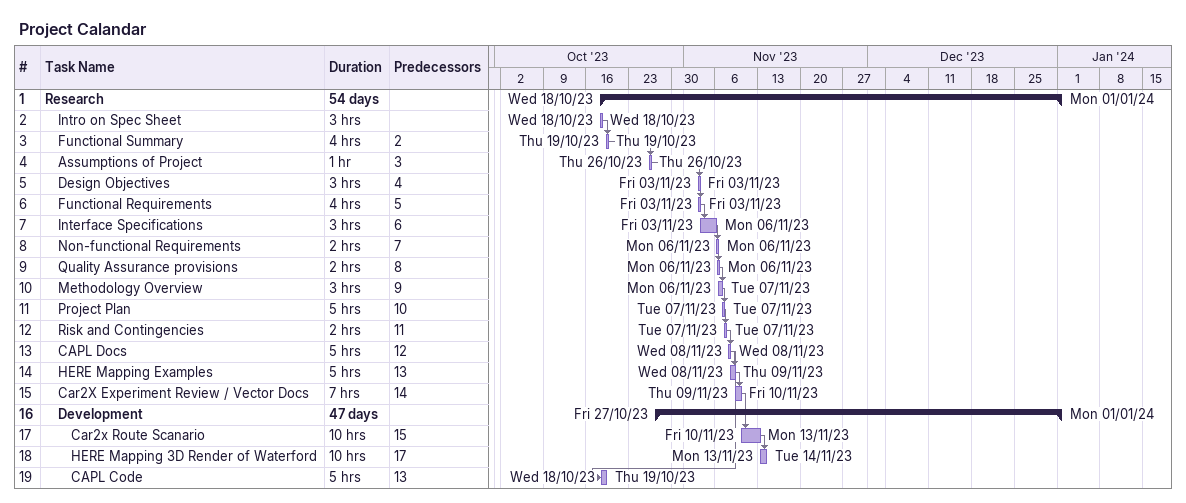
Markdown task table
Project Calandar

| ID | Level | Task | Duration | Start | Finish | Predecessors |
|---|---|---|---|---|---|---|
| 1 | 1 | **Research** | 54d | 2023-10-18 | 2024-01-01 |  |
| 2 | 2 | Intro on Spec Sheet | 3h | 2023-10-18 | 2023-10-18 |  |
| 3 | 2 | Functional Summary | 4h | 2023-10-19 | 2023-10-19 | 2 |
| 4 | 2 | Assumptions of Project | 1h | 2023-10-26 | 2023-10-26 | 3 |
| 5 | 2 | Design Objectives | 3h | 2023-11-03 | 2023-11-03 | 4 |
| 6 | 2 | Functional Requirements | 4h | 2023-11-03 | 2023-11-03 | 5 |
| 7 | 2 | Interface Specifications | 3h | 2023-11-03 | 2023-11-06 | 6 |
| 8 | 2 | Non-functional Requirements | 2h | 2023-11-06 | 2023-11-06 | 7 |
| 9 | 2 | Quality Assurance provisions | 2h | 2023-11-06 | 2023-11-06 | 8 |
| 10 | 2 | Methodology Overview | 3h | 2023-11-06 | 2023-11-07 | 9 |
| 11 | 2 | Project Plan | 5h | 2023-11-07 | 2023-11-07 | 10 |
| 12 | 2 | Risk and Contingencies | 2h | 2023-11-07 | 2023-11-07 | 11 |
| 13 | 2 | CAPL Docs | 5h | 2023-11-08 | 2023-11-08 | 12 |
| 14 | 2 | HERE Mapping Examples | 5h | 2023-11-08 | 2023-11-09 | 13 |
| 15 | 2 | Car2X Experiment Review / Vector Docs | 7h | 2023-11-09 | 2023-11-10 | 14 |
| 16 | 2 | **Development** | 47d | 2023-10-27 | 2024-01-01 |  |
| 17 | 3 | Car2x Route Scanario | 10h | 2023-11-10 | 2023-11-13 | 15 |
| 18 | 3 | HERE Mapping 3D Render of Waterford | 10h | 2023-11-13 | 2023-11-14 | 17 |
| 19 | 3 | CAPL Code | 5h | 2023-10-18 | 2023-10-19 | 13 |
